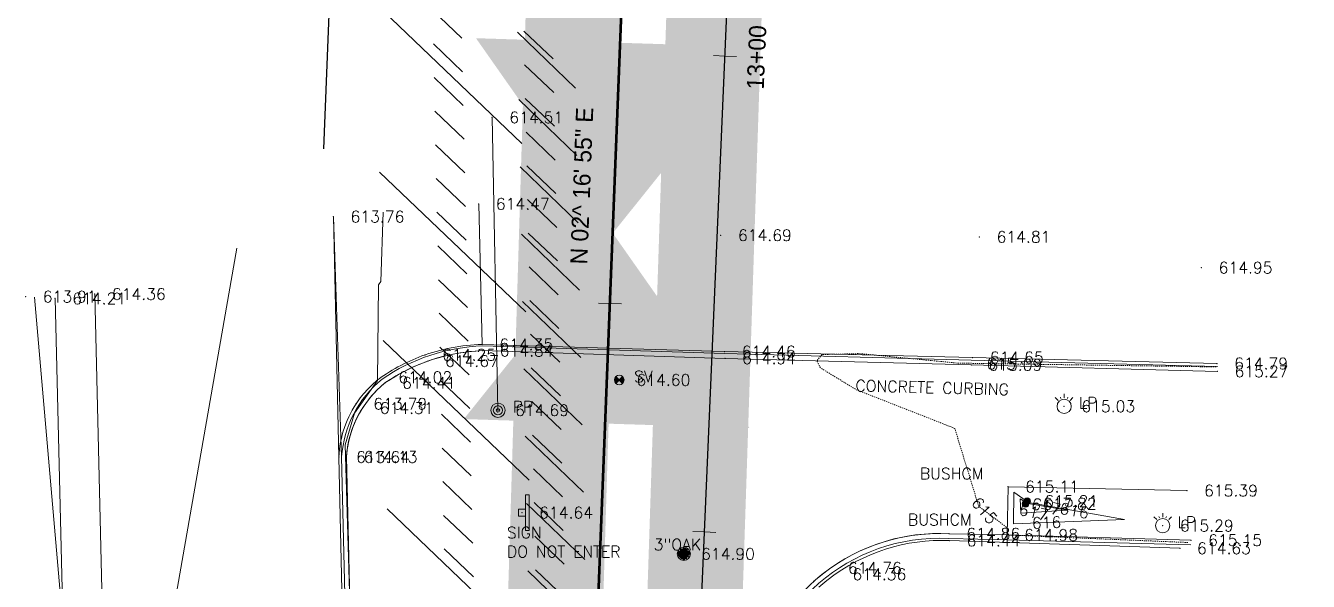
# Model space of a CAD drawing. Extents: x 2536931 to 2538613, y 7112513 to 7131087.
# Drawn here: x 2538289.8 to 2538424.4, y 7126179 to 7126237.4 of the extents above; entities that cross this region are included whole.
import ezdxf
from ezdxf.enums import TextEntityAlignment as Align

# ---------------------------------------------------------------- set-up
doc = ezdxf.new("R2010")
doc.units = 0
doc.header["$MEASUREMENT"] = 0
doc.linetypes.add('HIDDEN2', pattern=[0.1875, 0.125, -0.0625])
for name, color, linetype, lineweight in [('C-FIRE-HYDT-200SCALE', 3, 'Continuous', 30), ('C-SSWR-UGND', 1, 'Continuous', 30), ('C-SSWR-UGND-ABAN', 7, 'Continuous', 13), ('C-SSWR-UGND-ABAN-20-SCALE', 7, 'Continuous', 13), ('C-WATR-INST-200SCALE', 3, 'Continuous', 30), ('C-WATR-UGND', 4, 'Continuous', 53), ('C-WATR-UGND-ABANDON-100', 7, 'Continuous', 13), ('C-WATR-UGND-ABANDON-20', 7, 'Continuous', 13), ('D_ALIGN_WL_20_SCALE', 7, 'Continuous', 30), ('distance', 54, 'Continuous', 0), ('PT', 7, 'Continuous', 0), ('PTELEV', 5, 'Continuous', 0), ('V-POWR-LABL', 8, 'Continuous', 0), ('V-POWR-OVHD', 8, 'OVERHEAD_ELECTRIC', 0), ('V-POWR-POLE', 8, 'Continuous', 0), ('V-POWR-STRC', 8, 'Continuous', 0), ('V-PVMT-ASPH', 8, 'ASPHALT', 0), ('V-PVMT-CONC', 8, 'Continuous', 0), ('V-ROAD-CURB-BACK', 8, 'Continuous', 0), ('V-ROAD-CURB-FACE', 54, 'Continuous', 0), ('V-SITE-SIGN', 8, 'Continuous', 0), ('V-SITE-VEGE', 8, 'Continuous', 0), ('V-SITE-VEGE-DESC', 8, 'Continuous', 0), ('V-TINN-BRKL', 100, 'Continuous', 0), ('V-TOPO-MAJR', 252, 'HIDDEN2', 0), ('V-TOPO-MINR', 8, 'Continuous', 0), ('V-TOPO-MISC', 8, 'Continuous', 0), ('V-WATR-LABL', 252, 'Continuous', 0), ('V-WATR-STRC', 252, 'WATER', 0)]:
    doc.layers.add(name, color=color, linetype=linetype, lineweight=lineweight)
doc.styles.add('L90', font='simplex.shx', dxfattribs={"height": 0.0075})
doc.styles.add('PTXT', font='romans.shx')
doc.styles.add('ROMANS', font='romans.shx')
doc.styles.add('Style-BRIDGE', font='BRIDGE.shx')
doc.styles.add('Style-romans', font='romans.shx')
doc.linetypes.add('ASPHALT', pattern='A,0.801,["/",Style-romans,S=0.06,R=0,X=0,Y=0.02],0.03,["/",Style-romans,S=0.09,R=0,X=0,Y=0.03],0.04,["/",Style-romans,S=0.045,R=0,X=0,Y=0.015],0', length=0.871)
doc.linetypes.add('OVERHEAD_ELECTRIC', pattern='A,0.25,-0.08,["OHE",Style-romans,S=0.05,R=0,X=-0.065,Y=-0.025],-0.08', length=0.41)
doc.linetypes.add('WATER', pattern='A,0.7,-0.07,["W",Style-romans,S=0.1,R=0,X=-0.051,Y=-0.051],-0.07', length=0.84)

# ---------------------------------------------------------------- blocks, each defined once
blk = doc.blocks.new('SHRUB')
at = {"linetype": 'Continuous', "flags": 128}
blk.add_lwpolyline([(-0.0173, 0, 1), (0.0173, 0, 1), (-0.0173, 0)], format="xyb", dxfattribs=at)
for points in [[(0.0173, 0.0025), (-0.0173, 0.0025)], [(-0.0173, 0), (0.0173, 0)], [(-0.0148, 0.0074), (0.0148, 0.0074)], [(0.0148, 0.0049), (-0.0148, 0.0049)], [(-0.0148, 0.0049), (0.0123, 0.0049)], [(-0.0148, 0.0025), (0.0123, 0.0025)], [(0.0123, 0.0123), (-0.0123, 0.0123)], [(-0.0099, 0.0099), (0.0099, 0.0099)], [(0.0074, 0.0099), (-0.0099, 0.0099)], [(0.0049, 0.0123), (-0.0049, 0.0123)], [(-0.0025, 0.0148), (0.0049, 0.0148)], [(-0.0148, -0.0025), (0.0148, -0.0025)], [(-0.0148, -0.0025), (0.0148, -0.0025)], [(-0.0148, -0.0049), (0.0123, -0.0049)], [(0.0099, -0.0074), (-0.0123, -0.0074)], [(0.0148, -0.0074), (-0.0123, -0.0074)], [(0.0074, -0.0099), (-0.0099, -0.0099)], [(-0.0074, -0.0123), (0.0074, -0.0123)], [(-0.0049, -0.0123), (0.0025, -0.0123)], [(-0.0025, -0.0148), (0.0025, -0.0148)]]:
    blk.add_lwpolyline(points, dxfattribs=at)
blk = doc.blocks.new('LP')
at = {"linetype": 'Continuous'}
for p, q in [((-0.0315, 0.0315), (-0.0464, 0.0464)), ((0, 0.0656), (0, 0.0445)), ((0.0464, 0.0464), (0.0315, 0.0315))]:
    blk.add_line(p, q, dxfattribs=at)
at = {"flags": 128}
for points in [[(-0.017, 0.0411), (-0.0197, 0.0476)], [(0.017, 0.0411), (0.0197, 0.0476)]]:
    blk.add_lwpolyline(points, dxfattribs=at)
at = {"linetype": 'Continuous'}
blk.add_circle((0, 0), 0.0375, dxfattribs=at)
blk = doc.blocks.new('PP')
at = {"linetype": 'Continuous', "lineweight": 0}
for radius in [0.0375, 0.0093]:
    blk.add_circle((0, 0), radius, dxfattribs=at)
blk.add_circle((0, 0), 0.0243)
blk = doc.blocks.new('SIGN')
at = {"linetype": 'Continuous'}
for points in [[(0.0187, 0.0938), (0.0375, 0.0938), (0.0375, -0.0938), (0.0187, -0.0938)], [(0.0187, -0.0187), (-0.0187, -0.0187), (-0.0187, 0.0187), (0.0187, 0.0187)]]:
    blk.add_3dface(points, dxfattribs=at)
blk = doc.blocks.new('SV')
at = {"linetype": 'Continuous'}
h = blk.add_hatch(color=256, dxfattribs=at)
h.paths.add_polyline_path([(-0.0158, -0.0123), (-0.0035, 0), (-0.0158, 0.0123, 0.342564)])
h.paths.add_polyline_path([(0.0158, -0.0123, 0.342564), (0.0158, 0.0123), (0.0035, 0)])
for p, q in [((-0.0177, 0.0177), (0.0177, -0.0177)), ((0.0177, 0.0177), (-0.0177, -0.0177)), ((-0.0158, 0.0123), (-0.0035, 0)), ((-0.0035, 0), (-0.0158, -0.0123)), ((0.0158, 0.0123), (0.0035, 0)), ((0.0035, 0), (0.0158, -0.0123))]:
    blk.add_line(p, q, dxfattribs=at)
blk.add_circle((0, 0), 0.025, dxfattribs=at)
for start, end in [(142.18076, 217.81924), (322.18076, 37.81924)]:
    blk.add_arc((0, 0), 0.02, start, end, dxfattribs=at)
blk = doc.blocks.new('TREE')
at = {"linetype": 'Continuous', "flags": 128}
blk.add_lwpolyline([(0.0345, 0, 1), (-0.0345, 0, 1), (0.0345, 0)], format="xyb", dxfattribs=at)
for points in [[(0.0345, 0.0049), (-0.0345, 0.0049)], [(-0.0345, 0), (0.0345, 0)], [(-0.0296, 0.0148), (0.0296, 0.0148)], [(0.0296, 0.0099), (-0.0296, 0.0099)], [(-0.0296, 0.0099), (0.0247, 0.0099)], [(-0.0296, 0.0049), (0.0247, 0.0049)], [(0.0247, 0.0247), (-0.0247, 0.0247)], [(-0.0197, 0.0197), (0.0197, 0.0197)], [(0.0148, 0.0197), (-0.0197, 0.0197)], [(0.0099, 0.0247), (-0.0099, 0.0247)], [(-0.0049, 0.0296), (0.0099, 0.0296)], [(-0.0296, -0.0049), (0.0296, -0.0049)], [(-0.0296, -0.0049), (0.0296, -0.0049)], [(-0.0296, -0.0099), (0.0247, -0.0099)], [(0.0197, -0.0148), (-0.0247, -0.0148)], [(0.0296, -0.0148), (-0.0247, -0.0148)], [(0.0148, -0.0197), (-0.0197, -0.0197)], [(-0.0148, -0.0247), (0.0148, -0.0247)], [(-0.0099, -0.0247), (0.0049, -0.0247)], [(-0.0049, -0.0296), (0.0049, -0.0296)]]:
    blk.add_lwpolyline(points, dxfattribs=at)
blk = doc.blocks.new('FHP40SC_2')
at = {"layer": 'C-FIRE-HYDT-200SCALE'}
h = blk.add_hatch(color=256, dxfattribs=at)
edge = h.paths.add_edge_path()
edge.add_arc((0, 0), 2.679, 0.0002, 360.0002)
for p, q in [((0, 6.04), (0, 0)), ((-6.04, 0), (6.04, 0))]:
    blk.add_line(p, q, dxfattribs=at)
blk = doc.blocks.new('*U112')
at = {"layer": 'C-WATR-INST-200SCALE'}
for p, q in [((6.73, 9.23), (-1.41, 9.31)), ((2.66, 9.27), (2.5, -9.27)), ((-6.66, 4.15), (-6.73, -3.99)), ((6.56, -9.31), (-1.57, -9.24))]:
    blk.add_line(p, q, dxfattribs=at)
blk = doc.blocks.new('*U111')
at = {"layer": 'C-WATR-INST-200SCALE'}
blk.add_line((-28.25, 0.9), (2.4, 0), dxfattribs=at)
at = {"layer": 'C-FIRE-HYDT-200SCALE', "xscale": 5, "yscale": 5, "zscale": 5.000000000000001, "rotation": 268.3181426825738}
blk.add_blockref('FHP40SC_2', (2.4, 0), dxfattribs=at)
at = {"layer": 'C-WATR-INST-200SCALE', "rotation": 178.827949876491}
blk.add_blockref('*U112', (-25.67, 0.85), dxfattribs=at)
blk = doc.blocks.new('WVP40SC_2')
at = {"layer": 'C-WATR-INST-200SCALE', "extrusion": (0, 0, -1)}
blk.add_solid([(4, -3), (4, 3), (0, 0)], dxfattribs=at)
at = {"layer": 'C-WATR-INST-200SCALE'}
blk.add_solid([(0, 0), (4, -3), (4, 3)], dxfattribs=at)

msp = doc.modelspace()

# ---------------------------------------------------------------- linework, layer by layer
at = {"layer": 'C-SSWR-UGND'}
msp.add_line((2538350.15, 7125934.46), (2538364.27, 7126259.15), dxfattribs=at)
at = {"layer": 'C-SSWR-UGND', "extrusion": (0, 0, -1)}
msp.add_solid([(-2538360.24, 7126213.26), (-2538362.04, 7126207.97), (-2538364.35, 7126213.06)], dxfattribs=at)
at = {"layer": 'C-SSWR-UGND-ABAN', "linetype": 'Continuous'}
for p, q in [((2538341.39, 7126236.7), (2538347.5, 7126230.82)), ((2538341.53, 7126229.63), (2538347.64, 7126223.75)), ((2538341.67, 7126222.56), (2538347.78, 7126216.68)), ((2538341.81, 7126215.49), (2538347.92, 7126209.61)), ((2538341.94, 7126208.42), (2538348.06, 7126202.54)), ((2538342.08, 7126201.35), (2538348.2, 7126195.47)), ((2538342.22, 7126194.28), (2538348.34, 7126188.4)), ((2538342.36, 7126187.21), (2538348.48, 7126181.33)), ((2538342.5, 7126180.14), (2538348.62, 7126174.26))]:
    msp.add_line(p, q, dxfattribs=at)
at = {"layer": 'C-SSWR-UGND-ABAN-20-SCALE', "linetype": 'Continuous'}
for p, q in [((2538342.07, 7126236.81), (2538345.13, 7126233.88)), ((2538342.15, 7126233.27), (2538345.21, 7126230.34)), ((2538342.22, 7126229.74), (2538345.29, 7126226.81)), ((2538342.3, 7126226.21), (2538345.36, 7126223.27)), ((2538342.38, 7126222.67), (2538345.44, 7126219.74)), ((2538342.45, 7126219.14), (2538345.52, 7126216.2)), ((2538342.53, 7126215.6), (2538345.59, 7126212.67)), ((2538342.61, 7126212.07), (2538345.67, 7126209.13)), ((2538342.68, 7126208.53), (2538345.75, 7126205.6)), ((2538342.76, 7126205), (2538345.83, 7126202.06)), ((2538342.84, 7126201.46), (2538345.9, 7126198.53)), ((2538342.91, 7126197.93), (2538345.98, 7126194.99)), ((2538342.99, 7126194.39), (2538346.06, 7126191.46)), ((2538343.07, 7126190.86), (2538346.13, 7126187.92)), ((2538343.15, 7126187.32), (2538346.21, 7126184.39)), ((2538343.22, 7126183.79), (2538346.29, 7126180.85)), ((2538343.3, 7126180.25), (2538346.36, 7126177.32))]:
    msp.add_line(p, q, dxfattribs=at)
at = {"layer": 'C-WATR-UGND'}
msp.add_line((2538340.23, 7125935.36), (2538353.1, 7126258.17), dxfattribs=at)
at = {"layer": 'C-WATR-UGND-ABANDON-100'}
for p, q in [((2538326.54, 7126239.68), (2538341.87, 7126225.01)), ((2538326.93, 7126222.01), (2538342.26, 7126207.34)), ((2538327.32, 7126204.33), (2538342.64, 7126189.67)), ((2538327.71, 7126186.66), (2538343.03, 7126171.99))]:
    msp.add_line(p, q, dxfattribs=at)
at = {"layer": 'C-WATR-UGND-ABANDON-20', "linetype": 'Continuous'}
for p, q in [((2538332.49, 7126238.99), (2538335.56, 7126236.06)), ((2538332.57, 7126235.46), (2538335.63, 7126232.52)), ((2538332.65, 7126231.92), (2538335.71, 7126228.99)), ((2538332.72, 7126228.39), (2538335.79, 7126225.45)), ((2538332.8, 7126224.85), (2538335.86, 7126221.92)), ((2538332.87, 7126221.32), (2538335.94, 7126218.38)), ((2538332.95, 7126217.78), (2538336.01, 7126214.85)), ((2538333.03, 7126214.25), (2538336.09, 7126211.31)), ((2538333.1, 7126210.71), (2538336.17, 7126207.78)), ((2538333.18, 7126207.18), (2538336.24, 7126204.24)), ((2538333.26, 7126203.64), (2538336.32, 7126200.71)), ((2538333.33, 7126200.11), (2538336.4, 7126197.18)), ((2538333.41, 7126196.58), (2538336.47, 7126193.64)), ((2538333.48, 7126193.04), (2538336.55, 7126190.11)), ((2538333.56, 7126189.51), (2538336.62, 7126186.57)), ((2538333.64, 7126185.97), (2538336.7, 7126183.04)), ((2538333.71, 7126182.44), (2538336.78, 7126179.5))]:
    msp.add_line(p, q, dxfattribs=at)
at = {"layer": 'D_ALIGN_WL_20_SCALE', "color": 2, "lineweight": 13}
for p, q in [((2538363.18, 7126234.18), (2538361.98, 7126234.23)), ((2538363.18, 7126234.18), (2538364.38, 7126234.13)), ((2538361.01, 7126184.23), (2538359.81, 7126184.28)), ((2538361.01, 7126184.23), (2538362.21, 7126184.18))]:
    msp.add_line(p, q, dxfattribs=at)
at = {"layer": 'D_ALIGN_WL_20_SCALE', "color": 6, "lineweight": 13}
for q in [(2538349.91, 7126208.25), (2538352.3, 7126208.16)]:
    msp.add_line((2538351.1, 7126208.21), q, dxfattribs=at)
at = {"layer": 'distance', "color": 7, "linetype": 'Continuous', "lineweight": 0, "const_width": 10}
for points in [[(2538509.23, 7129167.85), (2538386.36, 7128095.99), (2538358.75, 7127119.82), (2538359.33, 7126636.89), (2538336.27, 7125875.85)], [(2538350.05, 7125872.84), (2538429.93, 7128312.9), (2538436.68, 7128453.75), (2538506.78, 7129126.31)]]:
    msp.add_lwpolyline(points, dxfattribs=at)
at = {"layer": 'PT'}
for p in [(2538338.74, 7126227.74, 614.51), (2538337.33, 7126218.67, 614.47), (2538322.08, 7126217.32, 613.76), (2538362.73, 7126215.37, 614.69), (2538389.87, 7126215.2, 614.81), (2538413.17, 7126211.97, 614.95), (2538289.79, 7126208.92, 613.91), (2538292.88, 7126208.74, 614.21), (2538297.04, 7126209.19, 614.36), (2538337.69, 7126203.91, 614.35), (2538337.73, 7126203.26, 614.84), (2538363.13, 7126203.16, 614.46), (2538331.7, 7126202.82, 614.25), (2538332, 7126202.16, 614.67), (2538363.16, 7126202.45, 614.94), (2538389.16, 7126202.54, 614.65), (2538414.8, 7126201.91, 614.79), (2538327.09, 7126200.46, 614.02), (2538389.01, 7126201.77, 615.09), (2538414.84, 7126201.08, 615.27), (2538327.49, 7126199.87, 614.41), (2538352.08, 7126200.18, 614.6), (2538324.47, 7126197.68, 613.79), (2538325.14, 7126197.23, 614.31), (2538339.35, 7126197, 614.69), (2538398.76, 7126197.41, 615.03), (2538322.66, 7126192.08, 613.64), (2538323.45, 7126192.1, 614.13), (2538392.87, 7126188.98, 615.11), (2538411.64, 7126188.57, 615.39), (2538394.71, 7126187.17, 617.82), (2538394.88, 7126187.47, 615.21), (2538341.87, 7126186.25, 614.64), (2538409.1, 7126184.89, 615.29), (2538386.69, 7126184.04, 614.86), (2538386.73, 7126183.32, 614.44), (2538392.77, 7126183.91, 614.98), (2538412.07, 7126183.36, 615.15), (2538358.86, 7126181.92, 614.9), (2538410.9, 7126182.51, 614.62), (2538374.27, 7126180.45, 614.76), (2538374.73, 7126179.78, 614.35)]:
    msp.add_point(p, dxfattribs=at)
at = {"layer": 'V-POWR-OVHD'}
msp.add_line((2538339.35, 7126197), (2538338.74, 7126227.74), dxfattribs=at)
at = {"layer": 'V-PVMT-ASPH', "flags": 128}
for points in [[(2538324.77, 7126059.37), (2538324.4, 7126129.91), (2538323.92, 7126150.08), (2538323.81, 7126156.01), (2538322.95, 7126192.11), (2538322.08, 7126217.32)], [(2538297.04, 7126209.19), (2538298.04, 7126167.85), (2538299.08, 7126126.2), (2538299.95, 7126088.27), (2538300.76, 7126059.24)]]:
    msp.add_lwpolyline(points, dxfattribs=at)
at = {"layer": 'V-PVMT-CONC', "flags": 128}
msp.add_lwpolyline([(2538292.88, 7126208.74), (2538293.86, 7126168.08), (2538295, 7126126.19), (2538295.48, 7126088.64), (2538296.26, 7126058.61)], dxfattribs=at)
at = {"layer": 'V-ROAD-CURB-BACK', "flags": 128}
msp.add_lwpolyline([(2538412.07, 7126183.36), (2538392.77, 7126183.91), (2538386.69, 7126184.04, 0.404001), (2538365.96, 7126166), (2538364.38, 7126132.01), (2538364.02, 7126123.51, -0.029042), (2538363.02, 7126115.34, -0.187498), (2538353.69, 7126102.45, -0.26946), (2538344.3, 7126101.7, -0.302943), (2538324.9, 7126129.92), (2538324.42, 7126150.09), (2538324.31, 7126156.02), (2538323.45, 7126192.1, -0.207312), (2538327.49, 7126199.87, -0.140897), (2538337.73, 7126203.26), (2538363.16, 7126202.45), (2538389.01, 7126201.77), (2538414.84, 7126201.08)], format="xyb", dxfattribs=at)
at = {"layer": 'V-ROAD-CURB-FACE', "flags": 128}
for points in [[(2538322.95, 7126192.11, -0.208323), (2538327.19, 7126200.27, -0.141388), (2538337.73, 7126203.76), (2538363.17, 7126202.95), (2538389.02, 7126202.27), (2538414.85, 7126201.58)], [(2538412.05, 7126182.86), (2538392.75, 7126183.41), (2538386.67, 7126183.54, 0.403966), (2538366.46, 7126165.97), (2538364.88, 7126131.99), (2538364.52, 7126123.48, -0.029127), (2538363.51, 7126115.23, -0.187628), (2538353.96, 7126102.04, -0.268777), (2538344.1, 7126101.24, -0.302779), (2538324.4, 7126129.91)]]:
    msp.add_lwpolyline(points, format="xyb", dxfattribs=at)
at = {"layer": 'V-TINN-BRKL', "extrusion": (0.000185103, -0.007718, 0.99997), "elevation": -53918.59, "flags": 128}
msp.add_lwpolyline([(2538337.53, 7126000.01), (2538337.17, 7126014.77)], dxfattribs=at)
at = {"layer": 'V-TINN-BRKL', "extrusion": (0.000109517, -0.004791, 0.999989), "elevation": -33250.25, "flags": 128}
msp.add_lwpolyline([(2538322.58, 7126114.57), (2538322, 7126139.81)], dxfattribs=at)
at = {"layer": 'V-TINN-BRKL'}
for points in [[(2538296.26, 7126058.61, 613.46), (2538295.48, 7126088.64, 613.6), (2538295, 7126126.19, 613.83), (2538293.86, 7126168.08, 613.96), (2538292.88, 7126208.74, 614.21)], [(2538300.76, 7126059.24, 613.64), (2538299.95, 7126088.27, 613.89), (2538299.08, 7126126.2, 613.99), (2538298.04, 7126167.85, 614.15), (2538297.04, 7126209.19, 614.36)], [(2538323.38, 7126159.56, 613.42), (2538322.66, 7126192.08, 613.64), (2538322.68, 7126192.48, 613.65), (2538322.72, 7126192.87, 613.66), (2538322.77, 7126193.27, 613.67), (2538322.84, 7126193.66, 613.68), (2538322.92, 7126194.05, 613.69), (2538323.02, 7126194.43, 613.7), (2538323.12, 7126194.82, 613.71), (2538323.25, 7126195.19, 613.72), (2538323.38, 7126195.57, 613.73), (2538323.53, 7126195.93, 613.74), (2538323.69, 7126196.3, 613.75), (2538323.87, 7126196.65, 613.76), (2538324.06, 7126197, 613.77), (2538324.26, 7126197.35, 613.78), (2538324.47, 7126197.68, 613.79), (2538324.61, 7126197.89, 613.81), (2538324.76, 7126198.1, 613.82), (2538324.91, 7126198.31, 613.84), (2538325.07, 7126198.51, 613.85), (2538325.23, 7126198.71, 613.87), (2538325.4, 7126198.9, 613.88), (2538325.57, 7126199.09, 613.9), (2538325.75, 7126199.28, 613.91), (2538325.93, 7126199.46, 613.93), (2538326.11, 7126199.64, 613.94), (2538326.3, 7126199.81, 613.96), (2538326.49, 7126199.98, 613.97), (2538326.69, 7126200.15, 613.99), (2538326.88, 7126200.31, 614), (2538327.09, 7126200.46, 614.02), (2538327.37, 7126200.66, 614.03), (2538327.66, 7126200.84, 614.05), (2538327.96, 7126201.03, 614.06), (2538328.25, 7126201.21, 614.08), (2538328.55, 7126201.38, 614.1), (2538328.86, 7126201.55, 614.11), (2538329.16, 7126201.71, 614.13), (2538329.47, 7126201.87, 614.14), (2538329.78, 7126202.02, 614.16), (2538330.1, 7126202.17, 614.17), (2538330.41, 7126202.31, 614.19), (2538330.73, 7126202.44, 614.21), (2538331.05, 7126202.57, 614.22), (2538331.38, 7126202.7, 614.24), (2538331.7, 7126202.82, 614.25), (2538332.09, 7126202.95, 614.26), (2538332.48, 7126203.07, 614.27), (2538332.87, 7126203.18, 614.27), (2538333.26, 7126203.29, 614.28), (2538333.65, 7126203.39, 614.29), (2538334.05, 7126203.48, 614.29), (2538334.45, 7126203.56, 614.3), (2538334.85, 7126203.63, 614.31), (2538335.25, 7126203.7, 614.31), (2538335.66, 7126203.76, 614.32), (2538336.06, 7126203.8, 614.33), (2538336.47, 7126203.84, 614.33), (2538336.87, 7126203.88, 614.34), (2538337.28, 7126203.9, 614.35), (2538337.69, 7126203.91, 614.35), (2538363.13, 7126203.16, 614.46), (2538389.16, 7126202.54, 614.65), (2538414.8, 7126201.91, 614.79)], [(2538324.31, 7126156.02, 613.84), (2538323.45, 7126192.1, 614.13), (2538323.48, 7126192.46, 614.14), (2538323.52, 7126192.82, 614.15), (2538323.58, 7126193.18, 614.17), (2538323.64, 7126193.54, 614.18), (2538323.72, 7126193.9, 614.19), (2538323.81, 7126194.25, 614.2), (2538323.92, 7126194.6, 614.21), (2538324.03, 7126194.94, 614.23), (2538324.16, 7126195.28, 614.24), (2538324.29, 7126195.62, 614.25), (2538324.44, 7126195.95, 614.26), (2538324.6, 7126196.28, 614.27), (2538324.77, 7126196.6, 614.29), (2538324.95, 7126196.92, 614.3), (2538325.14, 7126197.23, 614.31), (2538325.27, 7126197.42, 614.32), (2538325.4, 7126197.62, 614.32), (2538325.54, 7126197.81, 614.33), (2538325.68, 7126198, 614.34), (2538325.82, 7126198.19, 614.34), (2538325.97, 7126198.37, 614.35), (2538326.13, 7126198.55, 614.36), (2538326.28, 7126198.73, 614.36), (2538326.45, 7126198.9, 614.37), (2538326.61, 7126199.07, 614.38), (2538326.78, 7126199.24, 614.38), (2538326.95, 7126199.4, 614.39), (2538327.13, 7126199.56, 614.4), (2538327.3, 7126199.71, 614.4), (2538327.49, 7126199.87, 614.41), (2538327.77, 7126200.05, 614.43), (2538328.05, 7126200.24, 614.45), (2538328.34, 7126200.42, 614.46), (2538328.63, 7126200.59, 614.48), (2538328.92, 7126200.76, 614.5), (2538329.22, 7126200.92, 614.51), (2538329.52, 7126201.08, 614.53), (2538329.82, 7126201.23, 614.55), (2538330.12, 7126201.38, 614.56), (2538330.43, 7126201.52, 614.58), (2538330.74, 7126201.66, 614.6), (2538331.05, 7126201.79, 614.62), (2538331.36, 7126201.92, 614.63), (2538331.68, 7126202.04, 614.65), (2538332, 7126202.16, 614.67), (2538332.36, 7126202.28, 614.68), (2538332.74, 7126202.4, 614.69), (2538333.11, 7126202.51, 614.7), (2538333.49, 7126202.62, 614.71), (2538333.87, 7126202.71, 614.73), (2538334.25, 7126202.8, 614.74), (2538334.63, 7126202.89, 614.75), (2538335.01, 7126202.96, 614.76), (2538335.4, 7126203.03, 614.77), (2538335.78, 7126203.08, 614.78), (2538336.17, 7126203.13, 614.8), (2538336.56, 7126203.18, 614.81), (2538336.95, 7126203.21, 614.82), (2538337.34, 7126203.24, 614.83), (2538337.73, 7126203.26, 614.84), (2538363.16, 7126202.45, 614.94), (2538389.01, 7126201.77, 615.09), (2538414.84, 7126201.08, 615.27)], [(2538412.07, 7126183.36, 615.15), (2538392.77, 7126183.91, 614.98), (2538386.69, 7126184.04, 614.86), (2538385.81, 7126184.06, 614.86), (2538384.93, 7126184.05, 614.85), (2538384.06, 7126184, 614.84), (2538383.18, 7126183.91, 614.83), (2538382.31, 7126183.78, 614.83), (2538381.45, 7126183.61, 614.82), (2538380.6, 7126183.4, 614.81), (2538379.76, 7126183.16, 614.81), (2538378.92, 7126182.88, 614.8), (2538378.11, 7126182.56, 614.79), (2538377.3, 7126182.21, 614.79), (2538376.51, 7126181.82, 614.78), (2538375.75, 7126181.4, 614.77), (2538375, 7126180.94, 614.77), (2538374.27, 7126180.45, 614.76), (2538373.35, 7126179.76, 614.76), (2538372.47, 7126179.02, 614.75)], [(2538410.9, 7126182.51, 614.62), (2538386.73, 7126183.32, 614.44), (2538385.88, 7126183.34, 614.44), (2538385.03, 7126183.32, 614.43), (2538384.18, 7126183.26, 614.42), (2538383.34, 7126183.17, 614.42), (2538382.5, 7126183.04, 614.41), (2538381.67, 7126182.87, 614.41), (2538380.84, 7126182.66, 614.4), (2538380.03, 7126182.42, 614.4), (2538379.23, 7126182.15, 614.39), (2538378.44, 7126181.84, 614.38), (2538377.66, 7126181.49, 614.38), (2538376.9, 7126181.11, 614.37), (2538376.16, 7126180.7, 614.37), (2538375.44, 7126180.26, 614.36), (2538374.73, 7126179.78, 614.35), (2538373.86, 7126179.12, 614.35), (2538373.03, 7126178.42, 614.34)]]:
    msp.add_polyline3d(points, dxfattribs=at)
at = {"layer": 'V-TOPO-MAJR', "elevation": 615, "flags": 128}
msp.add_lwpolyline([(2538411.74, 7126183.12), (2538392.83, 7126183.91), (2538392.78, 7126184.68), (2538389.8, 7126186.91), (2538387.28, 7126195.1), (2538376.94, 7126199.16), (2538373.19, 7126201.45), (2538372.81, 7126202.2), (2538373.36, 7126202.85), (2538377.28, 7126202.95), (2538387.59, 7126201.95), (2538414.82, 7126201.55)], dxfattribs=at)
at = {"layer": 'V-TOPO-MINR', "elevation": 614, "flags": 128}
for points in [[(2538323.85, 7126175.59), (2538323.33, 7126193.36), (2538324.31, 7126196.7), (2538326.7, 7126200.13), (2538326.8, 7126210.16), (2538327.05, 7126210.52), (2538327.3, 7126217.79)], [(2538290.71, 7126208.87), (2538293.8, 7126173.48), (2538295.22, 7126163.07), (2538298.13, 7126129.27), (2538298.64, 7126127.55), (2538299.04, 7126127.84), (2538300.05, 7126131.48), (2538301.61, 7126143.39), (2538303.11, 7126166), (2538304.98, 7126174.23), (2538311.96, 7126214.03)]]:
    msp.add_lwpolyline(points, dxfattribs=at)
at = {"layer": 'V-TOPO-MINR'}
for points in [[(2538393.47, 7126188.39, 616), (2538395.01, 7126187.33, 616), (2538405.09, 7126185.53, 616), (2538393.46, 7126185.08, 616)], [(2538394.15, 7126187.72, 617), (2538394.95, 7126187.22, 617), (2538399.06, 7126186.5, 617), (2538394.2, 7126186.2, 617)]]:
    msp.add_3dface(points, dxfattribs=at)
at = {"layer": 'V-TOPO-MISC', "flags": 128}
msp.add_lwpolyline([(2538411.64, 7126188.57), (2538392.87, 7126188.98), (2538392.77, 7126183.91)], dxfattribs=at)

# ---------------------------------------------------------------- block references
at = {"layer": 'C-FIRE-HYDT-200SCALE', "rotation": 179.3999553757785}
msp.add_blockref('*U111', (2538324.67, 7126254.59), dxfattribs=at)
at = {"layer": 'C-WATR-INST-200SCALE', "xscale": 5.000000000000001, "yscale": 5.000000000000001, "zscale": 5.000000000000001, "rotation": 88.17507456812496}
msp.add_blockref('WVP40SC_2', (2538351.4, 7126215.59), dxfattribs=at)
at = {"layer": 'V-POWR-POLE', "xscale": 20, "yscale": 20, "zscale": 20}
msp.add_blockref('PP', (2538339.35, 7126197), dxfattribs=at)
at = {"layer": 'V-POWR-STRC', "xscale": 20, "yscale": 20, "zscale": 20}
for p in [(2538398.76, 7126197.41), (2538409.1, 7126184.89)]:
    msp.add_blockref('LP', p, dxfattribs=at)
at = {"layer": 'V-SITE-SIGN', "xscale": 20, "yscale": 20, "zscale": 20}
msp.add_blockref('SIGN', (2538341.87, 7126186.25), dxfattribs=at)
at = {"layer": 'V-SITE-VEGE', "xscale": 20, "yscale": 20, "zscale": 20}
for name, p in [('SHRUB', (2538394.71, 7126187.17)), ('SHRUB', (2538394.88, 7126187.47)), ('TREE', (2538358.86, 7126181.92))]:
    msp.add_blockref(name, p, dxfattribs=at)
at = {"layer": 'V-WATR-STRC', "xscale": 20, "yscale": 20, "zscale": 20}
msp.add_blockref('SV', (2538352.08, 7126200.18), dxfattribs=at)

# ---------------------------------------------------------------- texts
at = {"layer": 'D_ALIGN_WL_20_SCALE', "color": 2, "lineweight": 13, "style": 'Style-BRIDGE'}
msp.add_text('13+00', height=1.8, rotation=87.5892, dxfattribs=at).set_placement((2538365.58, 7126234.08), align=Align.TOP_CENTER)
at = {"layer": 'D_ALIGN_WL_20_SCALE', "color": 6, "lineweight": 13, "insert": (2538347.24, 7126220.59), "char_height": 1.8, "attachment_point": 2, "rotation": 87.7921, "line_spacing_factor": 0.722892, "style": 'L90'}
msp.add_mtext('\\FBRIDGE.shx;N 02^  16\' 55" E', dxfattribs=at)
at = {"layer": 'PTELEV', "style": 'PTXT'}
for s, p in [('614.51', (2538340.54, 7126227.14, 614.51)), ('614.47', (2538339.13, 7126218.07, 614.47)), ('613.76', (2538323.88, 7126216.72, 613.76)), ('614.69', (2538364.53, 7126214.77, 614.69)), ('614.81', (2538391.67, 7126214.6, 614.81)), ('614.95', (2538414.97, 7126211.37, 614.95)), ('613.91', (2538291.59, 7126208.33, 613.91)), ('614.21', (2538294.68, 7126208.13, 614.21)), ('614.36', (2538298.84, 7126208.59, 614.36)), ('614.35', (2538339.49, 7126203.31, 614.35)), ('614.25', (2538333.5, 7126202.22, 614.25)), ('614.84', (2538339.53, 7126202.66, 614.84)), ('614.46', (2538364.93, 7126202.56, 614.46)), ('614.65', (2538390.96, 7126201.94, 614.65)), ('614.67', (2538333.79, 7126201.56, 614.67)), ('614.94', (2538364.96, 7126201.85, 614.94)), ('615.09', (2538390.81, 7126201.17, 615.09)), ('614.79', (2538416.6, 7126201.31, 614.79)), ('614.02', (2538328.89, 7126199.86, 614.02)), ('614.41', (2538329.29, 7126199.27, 614.41)), ('614.60', (2538353.88, 7126199.58, 614.6)), ('615.27', (2538416.64, 7126200.48, 615.27)), ('613.79', (2538326.27, 7126197.08, 613.79)), ('614.31', (2538326.94, 7126196.63, 614.31)), ('615.03', (2538400.56, 7126196.81, 615.03)), ('614.69', (2538341.15, 7126196.4, 614.69)), ('613.64', (2538324.46, 7126191.48, 613.64)), ('614.13', (2538325.25, 7126191.5, 614.13)), ('615.11', (2538394.66, 7126188.38, 615.11)), ('615.39', (2538413.44, 7126187.97, 615.39)), ('617.82', (2538396.51, 7126186.58, 617.82)), ('615.21', (2538396.68, 7126186.87, 615.21)), ('614.64', (2538343.67, 7126185.65, 614.64)), ('614.86', (2538388.49, 7126183.44, 614.86)), ('614.98', (2538394.56, 7126183.31, 614.98)), ('615.29', (2538410.9, 7126184.29, 615.29)), ('614.44', (2538388.52, 7126182.72, 614.44)), ('614.63', (2538412.7, 7126181.91, 614.62)), ('615.15', (2538413.87, 7126182.76, 615.15)), ('614.90', (2538360.66, 7126181.32, 614.9)), ('614.76', (2538376.07, 7126179.85, 614.76)), ('614.36', (2538376.54, 7126179.18, 614.35))]:
    msp.add_text(s, height=1.2, dxfattribs=at).set_placement(p)
at = {"layer": 'V-POWR-LABL', "char_height": 1.2, "attachment_point": 1, "style": 'ROMANS'}
for s, insert in [('PP', (2538340.9, 7126197.97)), ('LP', (2538400.3, 7126198.38)), ('LP', (2538410.65, 7126185.85))]:
    msp.add_mtext(s, dxfattribs=dict(at, insert=insert))
at = {"layer": 'V-ROAD-CURB-BACK', "insert": (2538376.88, 7126200.2), "char_height": 1.2, "attachment_point": 1, "rotation": 358.4933, "style": 'ROMANS'}
msp.add_mtext('CONCRETE CURBING', dxfattribs=at)
at = {"layer": 'V-SITE-SIGN', "insert": (2538340.29, 7126184.76), "char_height": 1.2, "attachment_point": 1, "style": 'ROMANS'}
msp.add_mtext('SIGN\\PDO NOT ENTER ', dxfattribs=at)
at = {"layer": 'V-SITE-VEGE-DESC', "char_height": 1.2, "attachment_point": 1, "style": 'ROMANS'}
for s, insert in [('BUSHCM ', (2538383.62, 7126190.96)), ('BUSHCM ', (2538382.37, 7126186.12)), ('3"OAK ', (2538355.69, 7126183.51))]:
    msp.add_mtext(s, dxfattribs=dict(at, insert=insert))
at = {"layer": 'V-TOPO-MAJR', "char_height": 1.2, "attachment_point": 5, "style": 'ROMANS'}
for insert, rotation in [((2538392.15, 7126201.88), 359.1684), ((2538390.4, 7126186.47), 310.6197)]:
    msp.add_mtext('615', dxfattribs=dict(at, insert=insert, rotation=rotation))
at = {"layer": 'V-TOPO-MINR', "char_height": 1.2, "attachment_point": 5, "style": 'ROMANS'}
for s, insert, rotation in [('617', (2538395.55, 7126186.29), 346.645), ('617', (2538396.86, 7126186.89), 346.3543), ('616', (2538399.83, 7126186.47), 349.8464), ('616', (2538396.91, 7126185.21), 2.1933)]:
    msp.add_mtext(s, dxfattribs=dict(at, insert=insert, rotation=rotation))
at = {"layer": 'V-WATR-LABL', "insert": (2538353.63, 7126201.14), "char_height": 1.2, "attachment_point": 1, "style": 'ROMANS'}
msp.add_mtext('SV', dxfattribs=at)

doc.saveas('drawing.dxf')
